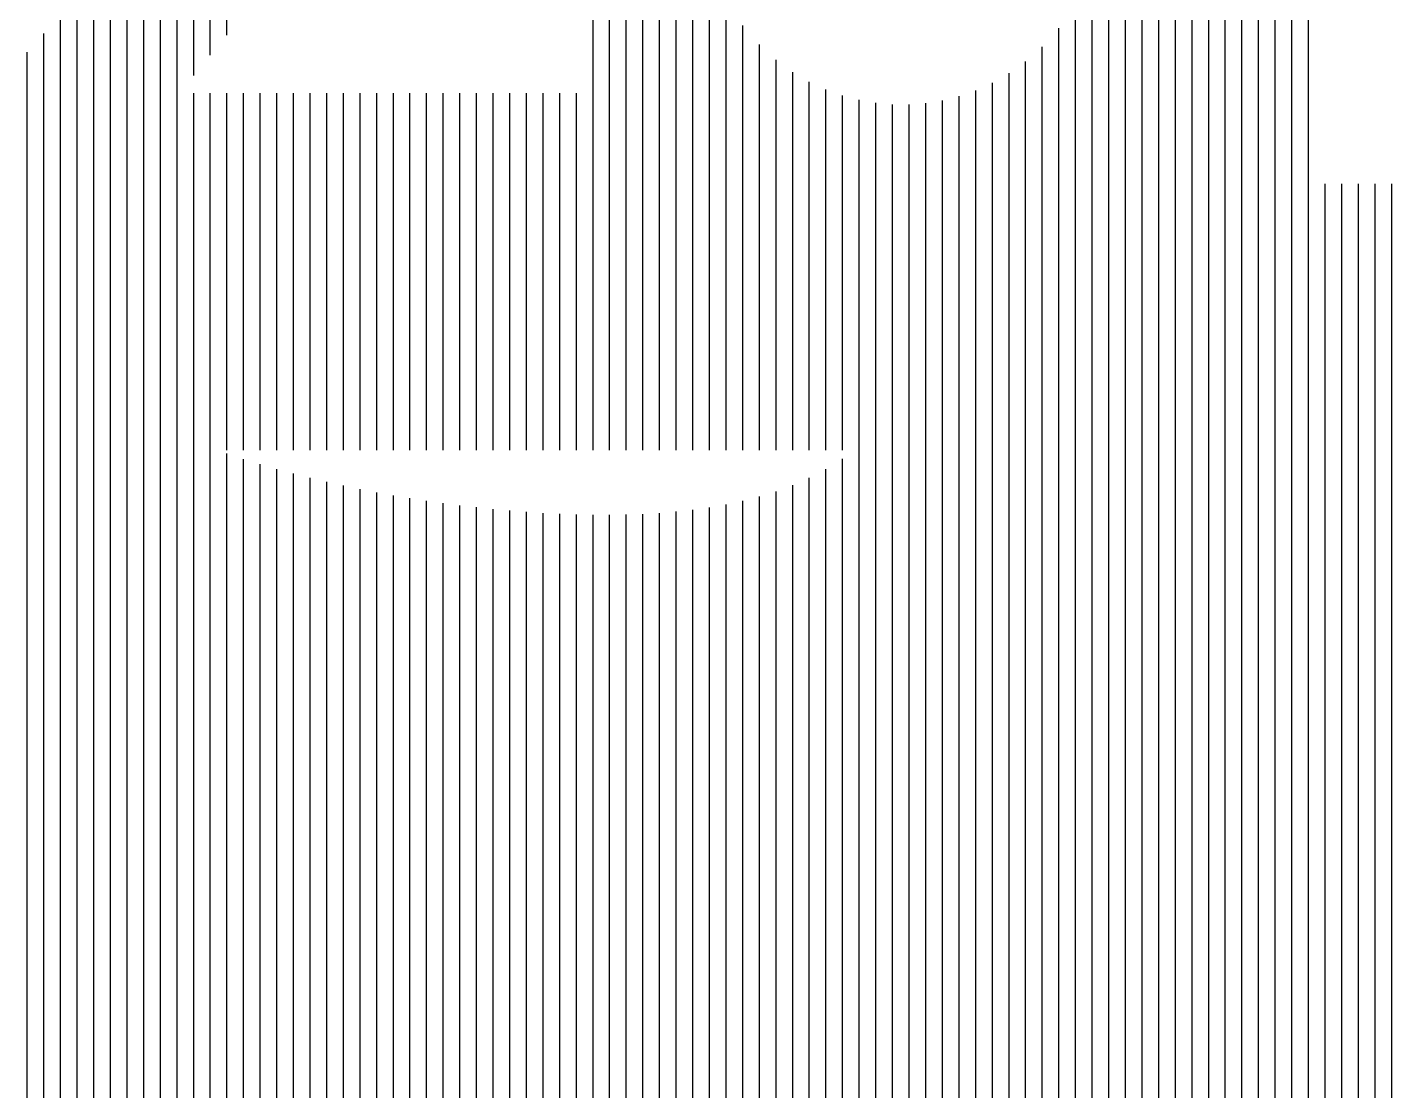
# Model space of a CAD drawing. Header units: millimetres. Extents: x -155 to -21, y -38 to 37.
# Drawn here: x -120.92 to -104.52, y -12.42 to 0.36 of the extents above; entities that cross this region are included whole.
import ezdxf

# ---------------------------------------------------------------- set-up
doc = ezdxf.new("R2010")
doc.units = ezdxf.units.MM
doc.layers.add('Layer 06', color=172, linetype='Continuous', true_color=0x0000bf)

msp = doc.modelspace()

# ---------------------------------------------------------------- linework, layer by layer
at = {"layer": 'Layer 06'}
for points in [[(-114.124, -4.719), (-114.124, 8.941)], [(-114.124, -4.719), (-114.124, 8.941)], [(-113.924, -4.719), (-113.924, 8.774)], [(-113.924, -4.719), (-113.924, 8.774)], [(-113.724, -4.719), (-113.724, 8.632)], [(-113.724, -4.719), (-113.724, 8.632)], [(-119.724, -4.719), (-119.724, 8.426)], [(-119.724, -37.799), (-119.724, 8.426)], [(-119.524, -4.719), (-119.524, 8.426)], [(-119.524, -37.799), (-119.524, 8.426)], [(-119.324, -4.719), (-119.324, 8.426)], [(-119.324, -37.799), (-119.324, 8.426)], [(-119.124, -4.719), (-119.124, 8.426)], [(-119.124, -37.799), (-119.124, 8.426)], [(-118.924, -0.218), (-118.924, 8.426)], [(-118.924, -0.218), (-118.924, 8.426)], [(-113.524, -4.719), (-113.524, 8.513)], [(-113.524, -4.719), (-113.524, 8.513)], [(-113.324, -4.719), (-113.324, 8.415)], [(-113.324, -4.719), (-113.324, 8.415)], [(-107.924, -37.799), (-107.924, 8.426)], [(-107.924, -37.799), (-107.924, 8.426)], [(-107.724, -37.799), (-107.724, 8.426)], [(-107.724, -37.799), (-107.724, 8.426)], [(-107.524, -37.799), (-107.524, 8.426)], [(-107.524, -37.799), (-107.524, 8.426)], [(-107.324, -37.799), (-107.324, 8.426)], [(-107.324, -37.799), (-107.324, 8.426)], [(-107.124, -37.799), (-107.124, 8.426)], [(-107.124, -37.799), (-107.124, 8.426)], [(-106.924, -37.799), (-106.924, 8.426)], [(-106.924, -37.799), (-106.924, 8.426)], [(-106.724, -37.799), (-106.724, 8.426)], [(-106.724, -37.799), (-106.724, 8.426)], [(-106.524, -37.799), (-106.524, 8.426)], [(-106.524, -37.799), (-106.524, 8.426)], [(-106.324, -37.799), (-106.324, 8.426)], [(-106.324, -37.799), (-106.324, 8.426)], [(-106.124, -37.799), (-106.124, 8.426)], [(-106.124, -37.799), (-106.124, 8.426)], [(-105.924, -37.799), (-105.924, 8.426)], [(-105.924, -37.799), (-105.924, 8.426)], [(-105.724, -37.799), (-105.724, 8.426)], [(-105.724, -37.799), (-105.724, 8.426)], [(-105.524, -37.799), (-105.524, 8.426)], [(-105.524, -37.799), (-105.524, 8.426)], [(-113.124, -4.719), (-113.124, 8.337)], [(-113.124, -4.719), (-113.124, 8.337)], [(-112.924, -4.719), (-112.924, 8.278)], [(-112.924, -4.719), (-112.924, 8.278)], [(-118.724, 0.024), (-118.724, 4.677)], [(-118.724, 0.024), (-118.724, 4.677)], [(-118.524, 0.266), (-118.524, 4.675)], [(-118.524, 0.266), (-118.524, 4.675)], [(-119.924, -4.719), (-119.924, 2.072)], [(-119.924, -37.799), (-119.924, 2.072)], [(-120.124, -4.719), (-120.124, 1.371)], [(-120.124, -37.799), (-120.124, 1.371)], [(-112.724, -4.719), (-112.724, 1.195)], [(-112.724, -4.719), (-112.724, 1.195)], [(-108.124, -37.799), (-108.124, 1.112)], [(-108.124, -37.799), (-108.124, 1.112)], [(-120.324, -4.719), (-120.324, 0.912)], [(-120.324, -37.799), (-120.324, 0.912)], [(-112.524, -4.719), (-112.524, 0.695)], [(-112.524, -4.719), (-112.524, 0.695)], [(-120.524, -4.719), (-120.524, 0.564)], [(-120.524, -37.799), (-120.524, 0.564)], [(-108.324, -37.799), (-108.324, 0.651)], [(-108.324, -37.799), (-108.324, 0.651)], [(-112.324, -4.719), (-112.324, 0.383)], [(-112.324, -4.719), (-112.324, 0.383)], [(-108.524, -37.799), (-108.524, 0.352)], [(-108.524, -37.799), (-108.524, 0.352)], [(-120.724, -4.719), (-120.724, 0.288)], [(-120.724, -37.799), (-120.724, 0.288)], [(-120.924, -4.719), (-120.924, 0.063)], [(-120.924, -37.799), (-120.924, 0.063)], [(-112.124, -4.719), (-112.124, 0.152)], [(-112.124, -4.719), (-112.124, 0.152)], [(-108.724, -37.799), (-108.724, 0.127)], [(-108.724, -37.799), (-108.724, 0.127)], [(-111.924, -4.719), (-111.924, -0.031)], [(-111.924, -4.719), (-111.924, -0.031)], [(-108.924, -4.719), (-108.924, -0.05)], [(-108.924, -37.799), (-108.924, -0.05)], [(-111.724, -4.719), (-111.724, -0.177)], [(-111.724, -4.719), (-111.724, -0.177)], [(-111.524, -4.719), (-111.524, -0.294)], [(-111.524, -4.719), (-111.524, -0.294)], [(-109.324, -4.719), (-109.324, -0.307)], [(-109.324, -37.799), (-109.324, -0.307)], [(-109.124, -4.719), (-109.124, -0.192)], [(-109.124, -37.799), (-109.124, -0.192)], [(-118.924, -4.719), (-118.924, -0.43)], [(-118.924, -37.799), (-118.924, -0.43)], [(-118.724, -4.719), (-118.724, -0.43)], [(-118.724, -37.799), (-118.724, -0.43)], [(-118.524, -4.719), (-118.524, -0.43)], [(-118.524, -4.719), (-118.524, -0.43)], [(-118.324, -4.719), (-118.324, -0.43)], [(-118.324, -4.719), (-118.324, -0.43)], [(-118.124, -4.719), (-118.124, -0.43)], [(-118.124, -4.719), (-118.124, -0.43)], [(-117.924, -4.719), (-117.924, -0.43)], [(-117.924, -4.719), (-117.924, -0.43)], [(-117.724, -4.719), (-117.724, -0.43)], [(-117.724, -4.719), (-117.724, -0.43)], [(-117.524, -4.719), (-117.524, -0.43)], [(-117.524, -4.719), (-117.524, -0.43)], [(-117.324, -4.719), (-117.324, -0.43)], [(-117.324, -4.719), (-117.324, -0.43)], [(-117.124, -4.719), (-117.124, -0.43)], [(-117.124, -4.719), (-117.124, -0.43)], [(-116.924, -4.719), (-116.924, -0.43)], [(-116.924, -4.719), (-116.924, -0.43)], [(-116.724, -4.719), (-116.724, -0.43)], [(-116.724, -4.719), (-116.724, -0.43)], [(-116.524, -4.719), (-116.524, -0.43)], [(-116.524, -4.719), (-116.524, -0.43)], [(-116.324, -4.719), (-116.324, -0.43)], [(-116.324, -4.719), (-116.324, -0.43)], [(-116.124, -4.719), (-116.124, -0.43)], [(-116.124, -4.719), (-116.124, -0.43)], [(-115.924, -4.719), (-115.924, -0.43)], [(-115.924, -4.719), (-115.924, -0.43)], [(-115.724, -4.719), (-115.724, -0.43)], [(-115.724, -4.719), (-115.724, -0.43)], [(-115.524, -4.719), (-115.524, -0.43)], [(-115.524, -4.719), (-115.524, -0.43)], [(-115.324, -4.719), (-115.324, -0.43)], [(-115.324, -4.719), (-115.324, -0.43)], [(-115.124, -4.719), (-115.124, -0.43)], [(-115.124, -4.719), (-115.124, -0.43)], [(-114.924, -4.719), (-114.924, -0.43)], [(-114.924, -4.719), (-114.924, -0.43)], [(-114.724, -4.719), (-114.724, -0.43)], [(-114.724, -4.719), (-114.724, -0.43)], [(-114.524, -4.719), (-114.524, -0.43)], [(-114.524, -4.719), (-114.524, -0.43)], [(-114.324, -4.719), (-114.324, -0.43)], [(-114.324, -4.719), (-114.324, -0.43)], [(-111.324, -4.719), (-111.324, -0.387)], [(-111.324, -4.719), (-111.324, -0.387)], [(-111.124, -4.719), (-111.124, -0.459)], [(-111.124, -4.719), (-111.124, -0.459)], [(-109.724, -4.719), (-109.724, -0.467)], [(-109.724, -37.799), (-109.724, -0.467)], [(-109.524, -4.719), (-109.524, -0.397)], [(-109.524, -37.799), (-109.524, -0.397)], [(-110.924, -4.719), (-110.924, -0.512)], [(-110.924, -37.799), (-110.924, -0.512)], [(-110.724, -4.719), (-110.724, -0.547)], [(-110.724, -37.799), (-110.724, -0.547)], [(-110.524, -4.719), (-110.524, -0.565)], [(-110.524, -37.799), (-110.524, -0.565)], [(-110.324, -4.719), (-110.324, -0.566)], [(-110.324, -37.799), (-110.324, -0.566)], [(-110.124, -4.719), (-110.124, -0.55)], [(-110.124, -37.799), (-110.124, -0.55)], [(-109.924, -4.719), (-109.924, -0.518)], [(-109.924, -37.799), (-109.924, -0.518)], [(-120.924, -4.719), (-120.924, -1.522)], [(-120.924, -4.719), (-120.924, -1.522)], [(-120.924, -4.719), (-120.924, -1.522)], [(-120.924, -4.719), (-120.924, -1.522)], [(-120.924, -4.719), (-120.924, -1.522)], [(-120.924, -4.719), (-120.924, -1.522)], [(-120.724, -4.719), (-120.724, -1.522)], [(-120.724, -4.719), (-120.724, -1.522)], [(-120.724, -4.719), (-120.724, -1.522)], [(-120.724, -4.719), (-120.724, -1.522)], [(-120.724, -4.719), (-120.724, -1.522)], [(-120.724, -4.719), (-120.724, -1.522)], [(-120.524, -4.719), (-120.524, -1.522)], [(-120.524, -4.719), (-120.524, -1.522)], [(-120.524, -4.719), (-120.524, -1.522)], [(-120.524, -4.719), (-120.524, -1.522)], [(-120.524, -4.719), (-120.524, -1.522)], [(-120.524, -4.719), (-120.524, -1.522)], [(-120.324, -4.719), (-120.324, -1.522)], [(-120.324, -4.719), (-120.324, -1.522)], [(-120.324, -4.719), (-120.324, -1.522)], [(-120.324, -4.719), (-120.324, -1.522)], [(-120.324, -4.719), (-120.324, -1.522)], [(-120.324, -4.719), (-120.324, -1.522)], [(-120.124, -4.719), (-120.124, -1.522)], [(-120.124, -4.719), (-120.124, -1.522)], [(-120.124, -4.719), (-120.124, -1.522)], [(-120.124, -4.719), (-120.124, -1.522)], [(-120.124, -4.719), (-120.124, -1.522)], [(-120.124, -4.719), (-120.124, -1.522)], [(-119.924, -4.719), (-119.924, -1.522)], [(-119.924, -4.719), (-119.924, -1.522)], [(-119.924, -4.719), (-119.924, -1.522)], [(-119.924, -4.719), (-119.924, -1.522)], [(-119.924, -4.719), (-119.924, -1.522)], [(-119.924, -4.719), (-119.924, -1.522)], [(-119.724, -4.719), (-119.724, -1.522)], [(-119.724, -4.719), (-119.724, -1.522)], [(-119.724, -4.719), (-119.724, -1.522)], [(-119.724, -4.719), (-119.724, -1.522)], [(-119.724, -4.719), (-119.724, -1.522)], [(-119.724, -4.719), (-119.724, -1.522)], [(-119.524, -4.719), (-119.524, -1.522)], [(-119.524, -4.719), (-119.524, -1.522)], [(-119.524, -4.719), (-119.524, -1.522)], [(-119.524, -4.719), (-119.524, -1.522)], [(-119.524, -4.719), (-119.524, -1.522)], [(-119.524, -4.719), (-119.524, -1.522)], [(-119.324, -4.719), (-119.324, -1.522)], [(-119.324, -4.719), (-119.324, -1.522)], [(-119.324, -4.719), (-119.324, -1.522)], [(-119.324, -4.719), (-119.324, -1.522)], [(-119.324, -4.719), (-119.324, -1.522)], [(-119.324, -4.719), (-119.324, -1.522)], [(-119.124, -4.719), (-119.124, -1.522)], [(-119.124, -4.719), (-119.124, -1.522)], [(-119.124, -4.719), (-119.124, -1.522)], [(-119.124, -4.719), (-119.124, -1.522)], [(-119.124, -4.719), (-119.124, -1.522)], [(-119.124, -4.719), (-119.124, -1.522)], [(-118.924, -4.719), (-118.924, -1.522)], [(-118.924, -4.719), (-118.924, -1.522)], [(-118.924, -4.719), (-118.924, -1.522)], [(-118.924, -4.719), (-118.924, -1.522)], [(-118.924, -4.719), (-118.924, -1.522)], [(-118.924, -4.719), (-118.924, -1.522)], [(-118.724, -4.719), (-118.724, -1.522)], [(-118.724, -4.719), (-118.724, -1.522)], [(-118.724, -4.719), (-118.724, -1.522)], [(-118.724, -4.719), (-118.724, -1.522)], [(-118.724, -4.719), (-118.724, -1.522)], [(-118.724, -4.719), (-118.724, -1.522)], [(-118.524, -4.719), (-118.524, -1.522)], [(-118.524, -4.719), (-118.524, -1.522)], [(-118.524, -4.719), (-118.524, -1.522)], [(-118.524, -4.719), (-118.524, -1.522)], [(-118.524, -4.719), (-118.524, -1.522)], [(-118.524, -4.719), (-118.524, -1.522)], [(-118.324, -4.719), (-118.324, -1.522)], [(-118.324, -4.719), (-118.324, -1.522)], [(-118.324, -4.719), (-118.324, -1.522)], [(-118.324, -4.719), (-118.324, -1.522)], [(-118.324, -4.719), (-118.324, -1.522)], [(-118.324, -4.719), (-118.324, -1.522)], [(-118.124, -4.719), (-118.124, -1.522)], [(-118.124, -4.719), (-118.124, -1.522)], [(-118.124, -4.719), (-118.124, -1.522)], [(-118.124, -4.719), (-118.124, -1.522)], [(-118.124, -4.719), (-118.124, -1.522)], [(-118.124, -4.719), (-118.124, -1.522)], [(-117.924, -4.719), (-117.924, -1.522)], [(-117.924, -4.719), (-117.924, -1.522)], [(-117.924, -4.719), (-117.924, -1.522)], [(-117.924, -4.719), (-117.924, -1.522)], [(-117.924, -4.719), (-117.924, -1.522)], [(-117.924, -4.719), (-117.924, -1.522)], [(-117.724, -4.719), (-117.724, -1.522)], [(-117.724, -4.719), (-117.724, -1.522)], [(-117.724, -4.719), (-117.724, -1.522)], [(-117.724, -4.719), (-117.724, -1.522)], [(-117.724, -4.719), (-117.724, -1.522)], [(-117.724, -4.719), (-117.724, -1.522)], [(-117.524, -4.719), (-117.524, -1.522)], [(-117.524, -4.719), (-117.524, -1.522)], [(-117.524, -4.719), (-117.524, -1.522)], [(-117.524, -4.719), (-117.524, -1.522)], [(-117.524, -4.719), (-117.524, -1.522)], [(-117.524, -4.719), (-117.524, -1.522)], [(-117.324, -4.719), (-117.324, -1.522)], [(-117.324, -4.719), (-117.324, -1.522)], [(-117.324, -4.719), (-117.324, -1.522)], [(-117.324, -4.719), (-117.324, -1.522)], [(-117.324, -4.719), (-117.324, -1.522)], [(-117.324, -4.719), (-117.324, -1.522)], [(-117.124, -4.719), (-117.124, -1.522)], [(-117.124, -4.719), (-117.124, -1.522)], [(-117.124, -4.719), (-117.124, -1.522)], [(-117.124, -4.719), (-117.124, -1.522)], [(-117.124, -4.719), (-117.124, -1.522)], [(-117.124, -4.719), (-117.124, -1.522)], [(-116.924, -4.719), (-116.924, -1.522)], [(-116.924, -4.719), (-116.924, -1.522)], [(-116.924, -4.719), (-116.924, -1.522)], [(-116.924, -4.719), (-116.924, -1.522)], [(-116.924, -4.719), (-116.924, -1.522)], [(-116.924, -4.719), (-116.924, -1.522)], [(-116.724, -4.719), (-116.724, -1.522)], [(-116.724, -4.719), (-116.724, -1.522)], [(-116.724, -4.719), (-116.724, -1.522)], [(-116.724, -4.719), (-116.724, -1.522)], [(-116.724, -4.719), (-116.724, -1.522)], [(-116.724, -4.719), (-116.724, -1.522)], [(-116.524, -4.719), (-116.524, -1.522)], [(-116.524, -4.719), (-116.524, -1.522)], [(-116.524, -4.719), (-116.524, -1.522)], [(-116.524, -4.719), (-116.524, -1.522)], [(-116.524, -4.719), (-116.524, -1.522)], [(-116.524, -4.719), (-116.524, -1.522)], [(-116.324, -4.719), (-116.324, -1.522)], [(-116.324, -4.719), (-116.324, -1.522)], [(-116.324, -4.719), (-116.324, -1.522)], [(-116.324, -4.719), (-116.324, -1.522)], [(-116.324, -4.719), (-116.324, -1.522)], [(-116.324, -4.719), (-116.324, -1.522)], [(-116.124, -4.719), (-116.124, -1.522)], [(-116.124, -4.719), (-116.124, -1.522)], [(-116.124, -4.719), (-116.124, -1.522)], [(-116.124, -4.719), (-116.124, -1.522)], [(-116.124, -4.719), (-116.124, -1.522)], [(-116.124, -4.719), (-116.124, -1.522)], [(-115.924, -4.719), (-115.924, -1.522)], [(-115.924, -4.719), (-115.924, -1.522)], [(-115.924, -4.719), (-115.924, -1.522)], [(-115.924, -4.719), (-115.924, -1.522)], [(-115.924, -4.719), (-115.924, -1.522)], [(-115.924, -4.719), (-115.924, -1.522)], [(-115.724, -4.719), (-115.724, -1.522)], [(-115.724, -4.719), (-115.724, -1.522)], [(-115.724, -4.719), (-115.724, -1.522)], [(-115.724, -4.719), (-115.724, -1.522)], [(-115.724, -4.719), (-115.724, -1.522)], [(-115.724, -4.719), (-115.724, -1.522)], [(-115.524, -4.719), (-115.524, -1.522)], [(-115.524, -4.719), (-115.524, -1.522)], [(-115.524, -4.719), (-115.524, -1.522)], [(-115.524, -4.719), (-115.524, -1.522)], [(-115.524, -4.719), (-115.524, -1.522)], [(-115.524, -4.719), (-115.524, -1.522)], [(-115.324, -4.719), (-115.324, -1.522)], [(-115.324, -4.719), (-115.324, -1.522)], [(-115.324, -4.719), (-115.324, -1.522)], [(-115.324, -4.719), (-115.324, -1.522)], [(-115.324, -4.719), (-115.324, -1.522)], [(-115.324, -4.719), (-115.324, -1.522)], [(-115.124, -4.719), (-115.124, -1.522)], [(-115.124, -4.719), (-115.124, -1.522)], [(-115.124, -4.719), (-115.124, -1.522)], [(-115.124, -4.719), (-115.124, -1.522)], [(-115.124, -4.719), (-115.124, -1.522)], [(-115.124, -4.719), (-115.124, -1.522)], [(-114.924, -4.719), (-114.924, -1.522)], [(-114.924, -4.719), (-114.924, -1.522)], [(-114.924, -4.719), (-114.924, -1.522)], [(-114.924, -4.719), (-114.924, -1.522)], [(-114.924, -4.719), (-114.924, -1.522)], [(-114.924, -4.719), (-114.924, -1.522)], [(-114.724, -4.719), (-114.724, -1.522)], [(-114.724, -4.719), (-114.724, -1.522)], [(-114.724, -4.719), (-114.724, -1.522)], [(-114.724, -4.719), (-114.724, -1.522)], [(-114.724, -4.719), (-114.724, -1.522)], [(-114.724, -4.719), (-114.724, -1.522)], [(-114.524, -4.719), (-114.524, -1.522)], [(-114.524, -4.719), (-114.524, -1.522)], [(-114.524, -4.719), (-114.524, -1.522)], [(-114.524, -4.719), (-114.524, -1.522)], [(-114.524, -4.719), (-114.524, -1.522)], [(-114.524, -4.719), (-114.524, -1.522)], [(-114.324, -4.719), (-114.324, -1.522)], [(-114.324, -4.719), (-114.324, -1.522)], [(-114.324, -4.719), (-114.324, -1.522)], [(-114.324, -4.719), (-114.324, -1.522)], [(-114.324, -4.719), (-114.324, -1.522)], [(-114.324, -4.719), (-114.324, -1.522)], [(-114.124, -4.719), (-114.124, -1.522)], [(-114.124, -4.719), (-114.124, -1.522)], [(-114.124, -4.719), (-114.124, -1.522)], [(-114.124, -4.719), (-114.124, -1.522)], [(-114.124, -4.719), (-114.124, -1.522)], [(-114.124, -4.719), (-114.124, -1.522)], [(-113.924, -4.719), (-113.924, -1.522)], [(-113.924, -4.719), (-113.924, -1.522)], [(-113.924, -4.719), (-113.924, -1.522)], [(-113.924, -4.719), (-113.924, -1.522)], [(-113.924, -4.719), (-113.924, -1.522)], [(-113.924, -4.719), (-113.924, -1.522)], [(-113.724, -4.719), (-113.724, -1.522)], [(-113.724, -4.719), (-113.724, -1.522)], [(-113.724, -4.719), (-113.724, -1.522)], [(-113.724, -4.719), (-113.724, -1.522)], [(-113.724, -4.719), (-113.724, -1.522)], [(-113.724, -4.719), (-113.724, -1.522)], [(-113.524, -4.719), (-113.524, -1.522)], [(-113.524, -4.719), (-113.524, -1.522)], [(-113.524, -4.719), (-113.524, -1.522)], [(-113.524, -4.719), (-113.524, -1.522)], [(-113.524, -4.719), (-113.524, -1.522)], [(-113.524, -4.719), (-113.524, -1.522)], [(-113.324, -4.719), (-113.324, -1.522)], [(-113.324, -4.719), (-113.324, -1.522)], [(-113.324, -4.719), (-113.324, -1.522)], [(-113.324, -4.719), (-113.324, -1.522)], [(-113.324, -4.719), (-113.324, -1.522)], [(-113.324, -4.719), (-113.324, -1.522)], [(-113.124, -4.719), (-113.124, -1.522)], [(-113.124, -4.719), (-113.124, -1.522)], [(-113.124, -4.719), (-113.124, -1.522)], [(-113.124, -4.719), (-113.124, -1.522)], [(-113.124, -4.719), (-113.124, -1.522)], [(-113.124, -4.719), (-113.124, -1.522)], [(-112.924, -4.719), (-112.924, -1.522)], [(-112.924, -4.719), (-112.924, -1.522)], [(-112.924, -4.719), (-112.924, -1.522)], [(-112.924, -4.719), (-112.924, -1.522)], [(-112.924, -4.719), (-112.924, -1.522)], [(-112.924, -4.719), (-112.924, -1.522)], [(-112.724, -4.719), (-112.724, -1.522)], [(-112.724, -4.719), (-112.724, -1.522)], [(-112.724, -4.719), (-112.724, -1.522)], [(-112.724, -4.719), (-112.724, -1.522)], [(-112.724, -4.719), (-112.724, -1.522)], [(-112.724, -4.719), (-112.724, -1.522)], [(-112.524, -4.719), (-112.524, -1.522)], [(-112.524, -4.719), (-112.524, -1.522)], [(-112.524, -4.719), (-112.524, -1.522)], [(-112.524, -4.719), (-112.524, -1.522)], [(-112.524, -4.719), (-112.524, -1.522)], [(-112.524, -4.719), (-112.524, -1.522)], [(-112.324, -4.719), (-112.324, -1.522)], [(-112.324, -4.719), (-112.324, -1.522)], [(-112.324, -4.719), (-112.324, -1.522)], [(-112.324, -4.719), (-112.324, -1.522)], [(-112.324, -4.719), (-112.324, -1.522)], [(-112.324, -4.719), (-112.324, -1.522)], [(-112.124, -4.719), (-112.124, -1.522)], [(-112.124, -4.719), (-112.124, -1.522)], [(-112.124, -4.719), (-112.124, -1.522)], [(-112.124, -4.719), (-112.124, -1.522)], [(-112.124, -4.719), (-112.124, -1.522)], [(-112.124, -4.719), (-112.124, -1.522)], [(-111.924, -4.719), (-111.924, -1.522)], [(-111.924, -4.719), (-111.924, -1.522)], [(-111.924, -4.719), (-111.924, -1.522)], [(-111.924, -4.719), (-111.924, -1.522)], [(-111.924, -4.719), (-111.924, -1.522)], [(-111.924, -4.719), (-111.924, -1.522)], [(-111.724, -4.719), (-111.724, -1.522)], [(-111.724, -4.719), (-111.724, -1.522)], [(-111.724, -4.719), (-111.724, -1.522)], [(-111.724, -4.719), (-111.724, -1.522)], [(-111.724, -4.719), (-111.724, -1.522)], [(-111.724, -4.719), (-111.724, -1.522)], [(-111.524, -4.719), (-111.524, -1.522)], [(-111.524, -4.719), (-111.524, -1.522)], [(-111.524, -4.719), (-111.524, -1.522)], [(-111.524, -4.719), (-111.524, -1.522)], [(-111.524, -4.719), (-111.524, -1.522)], [(-111.524, -4.719), (-111.524, -1.522)], [(-111.324, -4.719), (-111.324, -1.522)], [(-111.324, -4.719), (-111.324, -1.522)], [(-111.324, -4.719), (-111.324, -1.522)], [(-111.324, -4.719), (-111.324, -1.522)], [(-111.324, -4.719), (-111.324, -1.522)], [(-111.324, -4.719), (-111.324, -1.522)], [(-111.124, -4.719), (-111.124, -1.522)], [(-111.124, -4.719), (-111.124, -1.522)], [(-111.124, -4.719), (-111.124, -1.522)], [(-111.124, -4.719), (-111.124, -1.522)], [(-111.124, -4.719), (-111.124, -1.522)], [(-111.124, -4.719), (-111.124, -1.522)], [(-110.924, -4.719), (-110.924, -1.522)], [(-110.924, -4.719), (-110.924, -1.522)], [(-110.924, -4.719), (-110.924, -1.522)], [(-110.924, -4.719), (-110.924, -1.522)], [(-110.924, -4.719), (-110.924, -1.522)], [(-110.924, -4.719), (-110.924, -1.522)], [(-110.724, -4.719), (-110.724, -1.522)], [(-110.724, -4.719), (-110.724, -1.522)], [(-110.724, -4.719), (-110.724, -1.522)], [(-110.724, -4.719), (-110.724, -1.522)], [(-110.724, -4.719), (-110.724, -1.522)], [(-110.724, -4.719), (-110.724, -1.522)], [(-110.524, -4.719), (-110.524, -1.522)], [(-110.524, -4.719), (-110.524, -1.522)], [(-110.524, -4.719), (-110.524, -1.522)], [(-110.524, -4.719), (-110.524, -1.522)], [(-110.524, -4.719), (-110.524, -1.522)], [(-110.524, -4.719), (-110.524, -1.522)], [(-110.324, -4.719), (-110.324, -1.522)], [(-110.324, -4.719), (-110.324, -1.522)], [(-110.324, -4.719), (-110.324, -1.522)], [(-110.324, -4.719), (-110.324, -1.522)], [(-110.324, -4.719), (-110.324, -1.522)], [(-110.324, -4.719), (-110.324, -1.522)], [(-110.124, -4.719), (-110.124, -1.522)], [(-110.124, -4.719), (-110.124, -1.522)], [(-110.124, -4.719), (-110.124, -1.522)], [(-110.124, -4.719), (-110.124, -1.522)], [(-110.124, -4.719), (-110.124, -1.522)], [(-110.124, -4.719), (-110.124, -1.522)], [(-109.924, -4.719), (-109.924, -1.522)], [(-109.924, -4.719), (-109.924, -1.522)], [(-109.924, -4.719), (-109.924, -1.522)], [(-109.924, -4.719), (-109.924, -1.522)], [(-109.924, -4.719), (-109.924, -1.522)], [(-109.924, -4.719), (-109.924, -1.522)], [(-109.724, -4.719), (-109.724, -1.522)], [(-109.724, -4.719), (-109.724, -1.522)], [(-109.724, -4.719), (-109.724, -1.522)], [(-109.724, -4.719), (-109.724, -1.522)], [(-109.724, -4.719), (-109.724, -1.522)], [(-109.724, -4.719), (-109.724, -1.522)], [(-109.524, -4.719), (-109.524, -1.522)], [(-109.524, -4.719), (-109.524, -1.522)], [(-109.524, -4.719), (-109.524, -1.522)], [(-109.524, -4.719), (-109.524, -1.522)], [(-109.524, -4.719), (-109.524, -1.522)], [(-109.524, -4.719), (-109.524, -1.522)], [(-109.324, -4.719), (-109.324, -1.522)], [(-109.324, -4.719), (-109.324, -1.522)], [(-109.324, -4.719), (-109.324, -1.522)], [(-109.324, -4.719), (-109.324, -1.522)], [(-109.324, -4.719), (-109.324, -1.522)], [(-109.324, -4.719), (-109.324, -1.522)], [(-109.124, -4.719), (-109.124, -1.522)], [(-109.124, -4.719), (-109.124, -1.522)], [(-109.124, -4.719), (-109.124, -1.522)], [(-109.124, -4.719), (-109.124, -1.522)], [(-109.124, -4.719), (-109.124, -1.522)], [(-109.124, -4.719), (-109.124, -1.522)], [(-108.924, -4.719), (-108.924, -1.522)], [(-108.924, -4.719), (-108.924, -1.522)], [(-108.924, -4.719), (-108.924, -1.522)], [(-108.924, -4.719), (-108.924, -1.522)], [(-108.924, -4.719), (-108.924, -1.522)], [(-108.924, -4.719), (-108.924, -1.522)], [(-108.724, -4.719), (-108.724, -1.522)], [(-108.724, -4.719), (-108.724, -1.522)], [(-108.724, -4.719), (-108.724, -1.522)], [(-108.724, -4.719), (-108.724, -1.522)], [(-108.724, -4.719), (-108.724, -1.522)], [(-108.724, -4.719), (-108.724, -1.522)], [(-108.524, -4.719), (-108.524, -1.522)], [(-108.524, -4.719), (-108.524, -1.522)], [(-108.524, -4.719), (-108.524, -1.522)], [(-108.524, -4.719), (-108.524, -1.522)], [(-108.524, -4.719), (-108.524, -1.522)], [(-108.524, -4.719), (-108.524, -1.522)], [(-108.324, -4.719), (-108.324, -1.522)], [(-108.324, -4.719), (-108.324, -1.522)], [(-108.324, -4.719), (-108.324, -1.522)], [(-108.324, -4.719), (-108.324, -1.522)], [(-108.324, -4.719), (-108.324, -1.522)], [(-108.324, -4.719), (-108.324, -1.522)], [(-108.124, -4.719), (-108.124, -1.522)], [(-108.124, -4.719), (-108.124, -1.522)], [(-108.124, -4.719), (-108.124, -1.522)], [(-108.124, -4.719), (-108.124, -1.522)], [(-108.124, -4.719), (-108.124, -1.522)], [(-108.124, -4.719), (-108.124, -1.522)], [(-107.924, -4.719), (-107.924, -1.522)], [(-107.924, -4.719), (-107.924, -1.522)], [(-107.924, -4.719), (-107.924, -1.522)], [(-107.924, -4.719), (-107.924, -1.522)], [(-107.924, -4.719), (-107.924, -1.522)], [(-107.924, -4.719), (-107.924, -1.522)], [(-107.724, -4.719), (-107.724, -1.522)], [(-107.724, -4.719), (-107.724, -1.522)], [(-107.724, -4.719), (-107.724, -1.522)], [(-107.724, -4.719), (-107.724, -1.522)], [(-107.724, -4.719), (-107.724, -1.522)], [(-107.724, -4.719), (-107.724, -1.522)], [(-107.524, -4.719), (-107.524, -1.522)], [(-107.524, -4.719), (-107.524, -1.522)], [(-107.524, -4.719), (-107.524, -1.522)], [(-107.524, -4.719), (-107.524, -1.522)], [(-107.524, -4.719), (-107.524, -1.522)], [(-107.524, -4.719), (-107.524, -1.522)], [(-107.324, -4.719), (-107.324, -1.522)], [(-107.324, -4.719), (-107.324, -1.522)], [(-107.324, -4.719), (-107.324, -1.522)], [(-107.324, -4.719), (-107.324, -1.522)], [(-107.324, -4.719), (-107.324, -1.522)], [(-107.324, -4.719), (-107.324, -1.522)], [(-107.124, -4.719), (-107.124, -1.522)], [(-107.124, -4.719), (-107.124, -1.522)], [(-107.124, -4.719), (-107.124, -1.522)], [(-107.124, -4.719), (-107.124, -1.522)], [(-107.124, -4.719), (-107.124, -1.522)], [(-107.124, -4.809), (-107.124, -1.522)], [(-106.924, -4.719), (-106.924, -1.522)], [(-106.924, -4.719), (-106.924, -1.522)], [(-106.924, -4.719), (-106.924, -1.522)], [(-106.924, -4.719), (-106.924, -1.522)], [(-106.924, -4.719), (-106.924, -1.522)], [(-106.924, -6.092), (-106.924, -1.522)], [(-106.724, -4.719), (-106.724, -1.522)], [(-106.724, -4.719), (-106.724, -1.522)], [(-106.724, -4.719), (-106.724, -1.522)], [(-106.724, -4.719), (-106.724, -1.522)], [(-106.724, -4.719), (-106.724, -1.522)], [(-106.724, -7.188), (-106.724, -1.522)], [(-106.524, -4.719), (-106.524, -1.522)], [(-106.524, -4.719), (-106.524, -1.522)], [(-106.524, -4.719), (-106.524, -1.522)], [(-106.524, -4.719), (-106.524, -1.522)], [(-106.524, -4.719), (-106.524, -1.522)], [(-106.524, -8.189), (-106.524, -1.522)], [(-106.324, -4.719), (-106.324, -1.522)], [(-106.324, -4.719), (-106.324, -1.522)], [(-106.324, -4.719), (-106.324, -1.522)], [(-106.324, -4.719), (-106.324, -1.522)], [(-106.324, -4.719), (-106.324, -1.522)], [(-106.124, -4.719), (-106.124, -1.522)], [(-106.124, -4.719), (-106.124, -1.522)], [(-106.124, -4.719), (-106.124, -1.522)], [(-106.124, -4.719), (-106.124, -1.522)], [(-106.124, -4.719), (-106.124, -1.522)], [(-106.124, -37.799), (-106.124, -1.522)], [(-105.924, -4.719), (-105.924, -1.522)], [(-105.924, -4.719), (-105.924, -1.522)], [(-105.924, -4.719), (-105.924, -1.522)], [(-105.924, -4.719), (-105.924, -1.522)], [(-105.924, -4.719), (-105.924, -1.522)], [(-105.924, -37.799), (-105.924, -1.522)], [(-105.724, -4.719), (-105.724, -1.522)], [(-105.724, -4.719), (-105.724, -1.522)], [(-105.724, -4.719), (-105.724, -1.522)], [(-105.724, -4.719), (-105.724, -1.522)], [(-105.724, -4.719), (-105.724, -1.522)], [(-105.724, -37.799), (-105.724, -1.522)], [(-105.524, -4.719), (-105.524, -1.522)], [(-105.524, -4.719), (-105.524, -1.522)], [(-105.524, -4.719), (-105.524, -1.522)], [(-105.524, -4.719), (-105.524, -1.522)], [(-105.524, -5.033), (-105.524, -1.522)], [(-105.524, -37.799), (-105.524, -1.522)], [(-105.324, -4.719), (-105.324, -1.522)], [(-105.324, -4.719), (-105.324, -1.522)], [(-105.324, -4.719), (-105.324, -1.522)], [(-105.324, -4.719), (-105.324, -1.522)], [(-105.324, -5.431), (-105.324, -1.522)], [(-105.324, -37.799), (-105.324, -1.522)], [(-105.324, -37.799), (-105.324, -1.522)], [(-105.324, -37.799), (-105.324, -1.522)], [(-105.124, -4.719), (-105.124, -1.522)], [(-105.124, -4.719), (-105.124, -1.522)], [(-105.124, -4.719), (-105.124, -1.522)], [(-105.124, -4.719), (-105.124, -1.522)], [(-105.124, -5.787), (-105.124, -1.522)], [(-105.124, -37.799), (-105.124, -1.522)], [(-105.124, -37.799), (-105.124, -1.522)], [(-105.124, -37.799), (-105.124, -1.522)], [(-104.924, -4.719), (-104.924, -1.522)], [(-104.924, -4.719), (-104.924, -1.522)], [(-104.924, -4.719), (-104.924, -1.522)], [(-104.924, -4.719), (-104.924, -1.522)], [(-104.924, -6.108), (-104.924, -1.522)], [(-104.924, -37.799), (-104.924, -1.522)], [(-104.924, -37.799), (-104.924, -1.522)], [(-104.924, -37.799), (-104.924, -1.522)], [(-104.724, -4.719), (-104.724, -1.522)], [(-104.724, -4.719), (-104.724, -1.522)], [(-104.724, -4.719), (-104.724, -1.522)], [(-104.724, -4.719), (-104.724, -1.522)], [(-104.724, -6.399), (-104.724, -1.522)], [(-104.724, -37.799), (-104.724, -1.522)], [(-104.724, -37.799), (-104.724, -1.522)], [(-104.724, -37.799), (-104.724, -1.522)], [(-104.524, -4.719), (-104.524, -1.522)], [(-104.524, -4.719), (-104.524, -1.522)], [(-104.524, -4.719), (-104.524, -1.522)], [(-104.524, -4.719), (-104.524, -1.522)], [(-104.524, -6.664), (-104.524, -1.522)], [(-104.524, -37.799), (-104.524, -1.522)], [(-104.524, -37.799), (-104.524, -1.522)], [(-104.524, -37.799), (-104.524, -1.522)], [(-118.524, -37.799), (-118.524, -4.761)], [(-118.324, -37.799), (-118.324, -4.827)], [(-118.124, -37.799), (-118.124, -4.89)], [(-111.124, -37.799), (-111.124, -4.825)], [(-117.924, -37.799), (-117.924, -4.948)], [(-117.724, -37.799), (-117.724, -5.002)], [(-117.524, -37.799), (-117.524, -5.053)], [(-111.524, -37.799), (-111.524, -5.053)], [(-111.324, -37.799), (-111.324, -4.949)], [(-117.324, -37.799), (-117.324, -5.101)], [(-117.124, -37.799), (-117.124, -5.146)], [(-116.924, -37.799), (-116.924, -5.188)], [(-116.724, -37.799), (-116.724, -5.227)], [(-111.924, -37.799), (-111.924, -5.216)], [(-111.724, -37.799), (-111.724, -5.141)], [(-116.524, -37.799), (-116.524, -5.263)], [(-116.324, -37.799), (-116.324, -5.297)], [(-116.124, -37.799), (-116.124, -5.328)], [(-115.924, -37.799), (-115.924, -5.357)], [(-115.724, -37.799), (-115.724, -5.383)], [(-115.524, -37.799), (-115.524, -5.406)], [(-112.724, -37.799), (-112.724, -5.408)], [(-112.524, -37.799), (-112.524, -5.373)], [(-112.324, -37.799), (-112.324, -5.33)], [(-112.124, -37.799), (-112.124, -5.278)], [(-108.924, -37.799), (-108.924, -5.349)], [(-115.324, -37.799), (-115.324, -5.428)], [(-115.124, -37.799), (-115.124, -5.446)], [(-114.924, -37.799), (-114.924, -5.462)], [(-114.724, -37.799), (-114.724, -5.475)], [(-114.524, -37.799), (-114.524, -5.485)], [(-114.324, -37.799), (-114.324, -5.493)], [(-114.124, -37.799), (-114.124, -5.497)], [(-113.924, -37.799), (-113.924, -5.497)], [(-113.724, -37.799), (-113.724, -5.494)], [(-113.524, -37.799), (-113.524, -5.487)], [(-113.324, -37.799), (-113.324, -5.475)], [(-113.124, -37.799), (-113.124, -5.458)], [(-112.924, -37.799), (-112.924, -5.436)], [(-120.924, -37.799), (-120.924, -5.859)], [(-109.124, -37.799), (-109.124, -5.824)], [(-120.724, -37.799), (-120.724, -5.943)], [(-120.524, -37.799), (-120.524, -6.02)], [(-120.324, -37.799), (-120.324, -6.091)], [(-120.124, -37.799), (-120.124, -6.157)], [(-119.924, -37.799), (-119.924, -6.217)], [(-109.324, -37.799), (-109.324, -6.168)], [(-119.724, -37.799), (-119.724, -6.274)], [(-119.524, -37.799), (-119.524, -6.327)], [(-119.324, -37.799), (-119.324, -6.377)], [(-119.124, -37.799), (-119.124, -6.424)], [(-118.924, -37.799), (-118.924, -6.468)], [(-118.724, -37.799), (-118.724, -6.51)], [(-118.524, -37.799), (-118.524, -6.55)], [(-109.524, -37.799), (-109.524, -6.428)], [(-118.324, -37.799), (-118.324, -6.589)], [(-118.124, -37.799), (-118.124, -6.626)], [(-117.924, -37.799), (-117.924, -6.661)], [(-117.724, -37.799), (-117.724, -6.695)], [(-109.724, -37.799), (-109.724, -6.629)], [(-117.524, -37.799), (-117.524, -6.728)], [(-117.324, -37.799), (-117.324, -6.759)], [(-117.124, -37.799), (-117.124, -6.79)], [(-116.924, -37.799), (-116.924, -6.82)], [(-116.724, -37.799), (-116.724, -6.849)], [(-116.524, -37.799), (-116.524, -6.877)], [(-109.924, -37.799), (-109.924, -6.787)], [(-116.324, -37.799), (-116.324, -6.904)], [(-116.124, -37.799), (-116.124, -6.931)], [(-115.924, -37.799), (-115.924, -6.957)], [(-115.724, -37.799), (-115.724, -6.982)], [(-115.524, -37.799), (-115.524, -7.007)], [(-115.324, -37.799), (-115.324, -7.031)], [(-110.324, -37.799), (-110.324, -7.008)], [(-110.124, -37.799), (-110.124, -6.911)], [(-115.124, -37.799), (-115.124, -7.054)], [(-114.924, -37.799), (-114.924, -7.077)], [(-114.724, -37.799), (-114.724, -7.099)], [(-114.524, -37.799), (-114.524, -7.12)], [(-114.324, -37.799), (-114.324, -7.141)], [(-114.124, -37.799), (-114.124, -7.161)], [(-113.924, -37.799), (-113.924, -7.18)], [(-113.724, -37.799), (-113.724, -7.198)], [(-113.524, -37.799), (-113.524, -7.215)], [(-110.924, -37.799), (-110.924, -7.189)], [(-110.724, -37.799), (-110.724, -7.143)], [(-110.524, -37.799), (-110.524, -7.084)], [(-113.324, -37.799), (-113.324, -7.23)], [(-113.124, -37.799), (-113.124, -7.245)], [(-112.924, -37.799), (-112.924, -7.257)], [(-112.724, -37.799), (-112.724, -7.268)], [(-112.524, -37.799), (-112.524, -7.276)], [(-112.324, -37.799), (-112.324, -7.281)], [(-112.124, -37.799), (-112.124, -7.284)], [(-111.924, -37.799), (-111.924, -7.283)], [(-111.724, -37.799), (-111.724, -7.277)], [(-111.524, -37.799), (-111.524, -7.266)], [(-111.324, -37.799), (-111.324, -7.248)], [(-111.124, -37.799), (-111.124, -7.223)], [(-119.724, -37.799), (-119.724, -8.678)], [(-119.524, -37.799), (-119.524, -8.663)], [(-119.324, -37.799), (-119.324, -8.65)], [(-119.124, -37.799), (-119.124, -8.641)], [(-118.924, -37.799), (-118.924, -8.635)], [(-118.724, -37.799), (-118.724, -8.631)], [(-118.524, -37.799), (-118.524, -8.629)], [(-118.324, -37.799), (-118.324, -8.629)], [(-118.124, -37.799), (-118.124, -8.632)], [(-117.924, -37.799), (-117.924, -8.636)], [(-117.724, -37.799), (-117.724, -8.643)], [(-117.524, -37.799), (-117.524, -8.651)], [(-117.324, -37.799), (-117.324, -8.661)], [(-117.124, -37.799), (-117.124, -8.672)], [(-116.924, -37.799), (-116.924, -8.685)], [(-120.724, -34.06), (-120.724, -8.823)], [(-120.524, -37.799), (-120.524, -8.783)], [(-120.324, -37.799), (-120.324, -8.749)], [(-120.124, -37.799), (-120.124, -8.721)], [(-119.924, -37.799), (-119.924, -8.698)], [(-116.724, -37.799), (-116.724, -8.7)], [(-116.524, -37.799), (-116.524, -8.717)], [(-116.324, -37.799), (-116.324, -8.735)], [(-116.124, -37.799), (-116.124, -8.754)], [(-115.924, -37.799), (-115.924, -8.776)], [(-115.724, -37.799), (-115.724, -8.799)], [(-115.524, -37.799), (-115.524, -8.823)], [(-115.324, -37.799), (-115.324, -8.849)], [(-120.924, -33.013), (-120.924, -8.87)], [(-115.124, -37.799), (-115.124, -8.878)], [(-114.924, -37.799), (-114.924, -8.907)], [(-114.724, -37.799), (-114.724, -8.939)], [(-114.524, -37.799), (-114.524, -8.973)], [(-114.324, -37.799), (-114.324, -9.008)], [(-114.124, -37.799), (-114.124, -9.046)], [(-113.924, -37.799), (-113.924, -9.085)], [(-113.724, -37.799), (-113.724, -9.127)], [(-113.524, -37.799), (-113.524, -9.171)], [(-113.324, -37.799), (-113.324, -9.218)], [(-113.124, -37.799), (-113.124, -9.266)], [(-112.924, -37.799), (-112.924, -9.318)], [(-112.724, -37.799), (-112.724, -9.371)], [(-112.524, -37.799), (-112.524, -9.428)], [(-112.324, -37.799), (-112.324, -9.487)], [(-112.124, -37.799), (-112.124, -9.548)], [(-111.924, -37.799), (-111.924, -9.613)], [(-111.724, -37.799), (-111.724, -9.68)], [(-111.524, -37.799), (-111.524, -9.749)], [(-111.324, -37.799), (-111.324, -9.821)], [(-111.124, -37.799), (-111.124, -9.895)], [(-110.924, -37.799), (-110.924, -9.971)], [(-110.724, -37.799), (-110.724, -10.049)], [(-110.524, -37.799), (-110.524, -10.127)], [(-110.324, -37.799), (-110.324, -10.205)], [(-110.124, -37.799), (-110.124, -10.282)], [(-109.924, -37.799), (-109.924, -10.358)], [(-109.724, -37.799), (-109.724, -10.43)], [(-109.524, -37.799), (-109.524, -10.501)], [(-109.324, -37.799), (-109.324, -10.568)], [(-109.124, -37.799), (-109.124, -10.632)], [(-106.524, -37.799), (-106.524, -10.624)], [(-108.924, -37.799), (-108.924, -10.692)], [(-108.724, -37.799), (-108.724, -10.748)], [(-108.524, -37.799), (-108.524, -10.799)], [(-106.724, -37.799), (-106.724, -10.786)], [(-108.324, -37.799), (-108.324, -10.845)], [(-108.124, -37.799), (-108.124, -10.883)], [(-107.924, -37.799), (-107.924, -10.915)], [(-107.724, -37.799), (-107.724, -10.937)], [(-107.524, -37.799), (-107.524, -10.947)], [(-107.324, -37.799), (-107.324, -10.944)], [(-107.124, -37.799), (-107.124, -10.922)], [(-106.924, -37.799), (-106.924, -10.874)], [(-117.724, -37.799), (-117.724, -11.127)], [(-117.524, -37.799), (-117.524, -11.09)], [(-117.324, -37.799), (-117.324, -11.06)], [(-117.124, -37.799), (-117.124, -11.037)], [(-116.924, -37.799), (-116.924, -11.02)], [(-116.724, -37.799), (-116.724, -11.008)], [(-116.524, -37.799), (-116.524, -11.003)], [(-116.324, -37.799), (-116.324, -11.003)], [(-116.124, -37.799), (-116.124, -11.009)], [(-115.924, -37.799), (-115.924, -11.02)], [(-115.724, -37.799), (-115.724, -11.036)], [(-115.524, -37.799), (-115.524, -11.057)], [(-115.324, -37.799), (-115.324, -11.083)], [(-115.124, -37.799), (-115.124, -11.115)], [(-114.924, -37.799), (-114.924, -11.151)], [(-118.324, -37.799), (-118.324, -11.289)], [(-118.124, -37.799), (-118.124, -11.226)], [(-117.924, -37.799), (-117.924, -11.173)], [(-114.724, -37.799), (-114.724, -11.194)], [(-114.524, -37.799), (-114.524, -11.241)], [(-114.324, -37.799), (-114.324, -11.295)], [(-118.724, -37.799), (-118.724, -11.449)], [(-118.524, -37.799), (-118.524, -11.363)], [(-114.124, -37.799), (-114.124, -11.354)], [(-113.924, -37.799), (-113.924, -11.419)], [(-118.924, -33.991), (-118.924, -11.548)], [(-113.724, -37.799), (-113.724, -11.49)], [(-113.524, -37.799), (-113.524, -11.568)], [(-119.324, -31.471), (-119.324, -11.799)], [(-119.124, -32.793), (-119.124, -11.664)], [(-113.324, -37.799), (-113.324, -11.653)], [(-113.124, -37.799), (-113.124, -11.745)], [(-119.524, -29.979), (-119.524, -11.956)], [(-112.924, -37.799), (-112.924, -11.844)], [(-112.724, -37.799), (-112.724, -11.951)], [(-112.524, -37.799), (-112.524, -12.066)], [(-119.724, -28.198), (-119.724, -12.142)], [(-112.324, -37.799), (-112.324, -12.188)], [(-119.924, -25.729), (-119.924, -12.365)], [(-112.124, -37.799), (-112.124, -12.319)]]:
    msp.add_lwpolyline(points, dxfattribs=at)
for points in [[(-106.324, -9.31, 46.5), (-106.324, -5.416, 46.5), (-106.324, -1.522, 46.5)], [(-106.324, -37.799, 46.5), (-106.324, -24.006, 46.5), (-106.324, -10.212, 46.5)]]:
    msp.add_open_spline(points, degree=2, dxfattribs=at)
at = {"layer": 'Layer 06', "extrusion": (1, -1.25995e-13, -3.7976e-12)}
msp.add_open_spline([(-106.324, -10.212, 46.5), (-106.324, -9.919, 46.51), (-106.324, -9.618, 46.51), (-106.324, -9.31, 46.5)], degree=3, dxfattribs=at)

doc.saveas('drawing.dxf')
